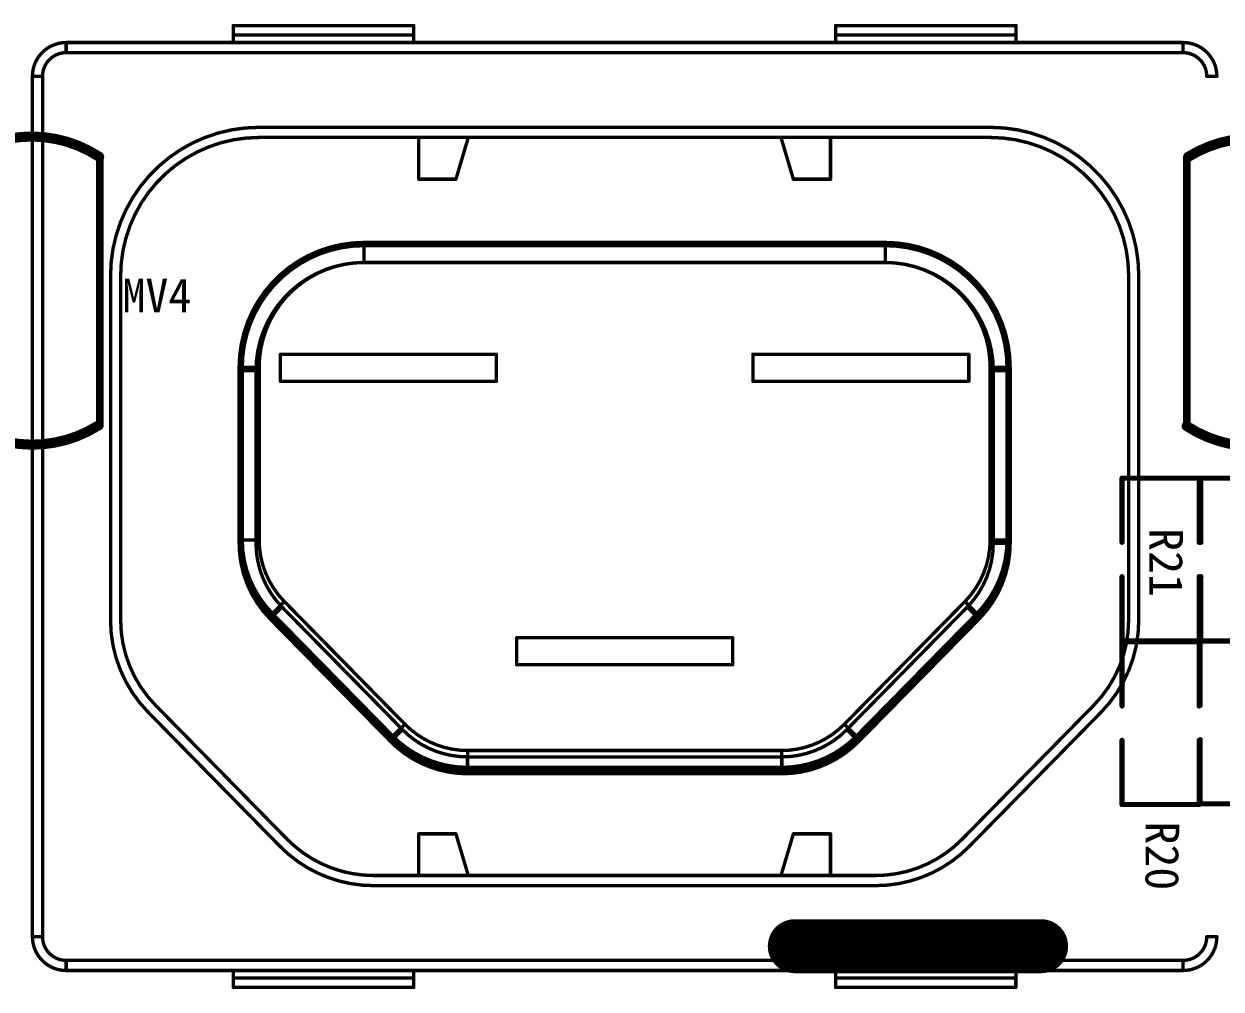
# Model space of a CAD drawing. Extents: x 761 to 1259, y 401 to 597.
# Drawn here: x 969.82 to 1005.3, y 535.77 to 564.37 of the extents above; entities that cross this region are included whole.
import ezdxf

# ---------------------------------------------------------------- set-up
doc = ezdxf.new("R2010")
doc.units = 0
doc.header["$MEASUREMENT"] = 0
doc.layers.get('0').update_dxf_attribs({"linetype": 'CONTINUOUS'})
doc.layers.add('KEEPOUTLAYER', color=6, linetype='CONTINUOUS')
doc.layers.add('TOPOVERLAY', color=7, linetype='CONTINUOUS')
doc.styles.get("Standard").update_dxf_attribs({"font": ''})
doc.styles.get('Standard').set_extended_font_data('SimSun')

# ---------------------------------------------------------------- blocks, each defined once
blk = doc.blocks.new('0805_109')
at = {"layer": 'TOPOVERLAY', "const_width": 0.15}
for points in [[(-0.508, 1.143), (-2.413, 1.143)], [(-2.413, -1.143), (-2.413, 1.143)], [(2.413, 1.143), (0.508, 1.143)], [(2.413, -1.143), (2.413, 1.143)], [(-0.508, -1.143), (-2.413, -1.143)], [(2.413, -1.143), (0.508, -1.143)]]:
    blk.add_lwpolyline(points, dxfattribs=at)
at = {"layer": 'TOPOVERLAY', "const_width": 0.075}
for points in [[(-2.451, 1.143, 1), (-2.375, 1.143, 1)], [(-2.451, 1.143, 1), (-2.375, 1.143, 1)], [(-0.546, 1.143, 1), (-0.47, 1.143, 1)], [(0.47, 1.143, 1), (0.546, 1.143, 1)], [(2.375, 1.143, 1), (2.451, 1.143, 1)], [(2.375, 1.143, 1), (2.451, 1.143, 1)], [(-2.451, -1.143, 1), (-2.375, -1.143, 1)], [(-2.451, -1.143, 1), (-2.375, -1.143, 1)], [(-0.546, -1.143, 1), (-0.47, -1.143, 1)], [(0.47, -1.143, 1), (0.546, -1.143, 1)], [(2.375, -1.143, 1), (2.451, -1.143, 1)], [(2.375, -1.143, 1), (2.451, -1.143, 1)]]:
    blk.add_lwpolyline(points, format="xyb", close=True, dxfattribs=at)
blk = doc.blocks.new('0805_110')
at = {"layer": 'TOPOVERLAY', "const_width": 0.15}
for points in [[(-2.413, 1.143), (-0.508, 1.143)], [(-2.413, 1.143), (-2.413, -1.143)], [(0.508, 1.143), (2.413, 1.143)], [(2.413, 1.143), (2.413, -1.143)], [(-2.413, -1.143), (-0.508, -1.143)], [(0.508, -1.143), (2.413, -1.143)]]:
    blk.add_lwpolyline(points, dxfattribs=at)
at = {"layer": 'TOPOVERLAY', "const_width": 0.075}
for points in [[(-2.451, 1.143, 1), (-2.375, 1.143, 1)], [(-2.451, 1.143, 1), (-2.375, 1.143, 1)], [(-0.546, 1.143, 1), (-0.47, 1.143, 1)], [(0.47, 1.143, 1), (0.546, 1.143, 1)], [(2.375, 1.143, 1), (2.451, 1.143, 1)], [(2.375, 1.143, 1), (2.451, 1.143, 1)], [(-2.451, -1.143, 1), (-2.375, -1.143, 1)], [(-2.451, -1.143, 1), (-2.375, -1.143, 1)], [(-0.546, -1.143, 1), (-0.47, -1.143, 1)], [(0.47, -1.143, 1), (0.546, -1.143, 1)], [(2.375, -1.143, 1), (2.451, -1.143, 1)], [(2.375, -1.143, 1), (2.451, -1.143, 1)]]:
    blk.add_lwpolyline(points, format="xyb", close=True, dxfattribs=at)
blk = doc.blocks.new('0805_111')
at = {"layer": 'TOPOVERLAY', "const_width": 0.15}
for points in [[(-2.413, 1.143), (-0.508, 1.143)], [(-2.413, 1.143), (-2.413, -1.143)], [(0.508, 1.143), (2.413, 1.143)], [(2.413, 1.143), (2.413, -1.143)], [(-2.413, -1.143), (-0.508, -1.143)], [(0.508, -1.143), (2.413, -1.143)]]:
    blk.add_lwpolyline(points, dxfattribs=at)
at = {"layer": 'TOPOVERLAY', "const_width": 0.075}
for points in [[(-2.451, 1.143, 1), (-2.375, 1.143, 1)], [(-2.451, 1.143, 1), (-2.375, 1.143, 1)], [(-0.546, 1.143, 1), (-0.47, 1.143, 1)], [(0.47, 1.143, 1), (0.546, 1.143, 1)], [(2.375, 1.143, 1), (2.451, 1.143, 1)], [(2.375, 1.143, 1), (2.451, 1.143, 1)], [(-2.451, -1.143, 1), (-2.375, -1.143, 1)], [(-2.451, -1.143, 1), (-2.375, -1.143, 1)], [(-0.546, -1.143, 1), (-0.47, -1.143, 1)], [(0.47, -1.143, 1), (0.546, -1.143, 1)], [(2.375, -1.143, 1), (2.451, -1.143, 1)], [(2.375, -1.143, 1), (2.451, -1.143, 1)]]:
    blk.add_lwpolyline(points, format="xyb", close=True, dxfattribs=at)
blk = doc.blocks.new('0805_112')
at = {"layer": 'TOPOVERLAY', "const_width": 0.15}
for points in [[(-0.508, 1.143), (-2.413, 1.143)], [(-2.413, -1.143), (-2.413, 1.143)], [(2.413, 1.143), (0.508, 1.143)], [(2.413, -1.143), (2.413, 1.143)], [(-0.508, -1.143), (-2.413, -1.143)], [(2.413, -1.143), (0.508, -1.143)]]:
    blk.add_lwpolyline(points, dxfattribs=at)
at = {"layer": 'TOPOVERLAY', "const_width": 0.075}
for points in [[(-2.451, 1.143, 1), (-2.375, 1.143, 1)], [(-2.451, 1.143, 1), (-2.375, 1.143, 1)], [(-0.546, 1.143, 1), (-0.47, 1.143, 1)], [(0.47, 1.143, 1), (0.546, 1.143, 1)], [(2.375, 1.143, 1), (2.451, 1.143, 1)], [(2.375, 1.143, 1), (2.451, 1.143, 1)], [(-2.451, -1.143, 1), (-2.375, -1.143, 1)], [(-2.451, -1.143, 1), (-2.375, -1.143, 1)], [(-0.546, -1.143, 1), (-0.47, -1.143, 1)], [(0.47, -1.143, 1), (0.546, -1.143, 1)], [(2.375, -1.143, 1), (2.451, -1.143, 1)], [(2.375, -1.143, 1), (2.451, -1.143, 1)]]:
    blk.add_lwpolyline(points, format="xyb", close=True, dxfattribs=at)
blk = doc.blocks.new('MV_135')
at = {"layer": 'TOPOVERLAY', "const_width": 0.3}
for points in [[(-4.009, -1.964, -0.29277), (-3.966, 1.981)], [(4.009, 1.938, -0.29277), (3.966, -2.007)]]:
    blk.add_lwpolyline(points, format="xyb", dxfattribs=at)
at = {"layer": 'TOPOVERLAY'}
for points, const_width in [([(-4.041, 1.981, 1), (-3.891, 1.981, 1)], 0.15), ([(-4.023, 2, 1), (-3.908, 2, 1)], 0.115), ([(3.934, 1.938, 1), (4.084, 1.938, 1)], 0.15), ([(3.952, 2, 1), (4.067, 2, 1)], 0.115), ([(-4.084, -1.964, 1), (-3.934, -1.964, 1)], 0.15), ([(-4.067, -2, 1), (-3.952, -2, 1)], 0.115), ([(3.891, -2.007, 1), (4.041, -2.007, 1)], 0.15), ([(3.908, -2, 1), (4.023, -2, 1)], 0.115)]:
    blk.add_lwpolyline(points, format="xyb", close=True, dxfattribs=dict(at, const_width=const_width))
at = {"layer": 'TOPOVERLAY', "const_width": 0.23}
for points in [[(4.009, 2), (-3.966, 2)], [(3.966, -2), (-4.009, -2)]]:
    blk.add_lwpolyline(points, dxfattribs=at)
blk = doc.blocks.new('MV_136')
at = {"layer": 'TOPOVERLAY', "const_width": 0.3}
for points in [[(-4.009, -1.964, -0.29277), (-3.966, 1.981)], [(4.009, 1.938, -0.29277), (3.966, -2.007)]]:
    blk.add_lwpolyline(points, format="xyb", dxfattribs=at)
at = {"layer": 'TOPOVERLAY'}
for points, const_width in [([(-4.041, 1.981, 1), (-3.891, 1.981, 1)], 0.15), ([(-4.023, 2, 1), (-3.908, 2, 1)], 0.115), ([(3.934, 1.938, 1), (4.084, 1.938, 1)], 0.15), ([(3.952, 2, 1), (4.067, 2, 1)], 0.115), ([(-4.084, -1.964, 1), (-3.934, -1.964, 1)], 0.15), ([(-4.067, -2, 1), (-3.952, -2, 1)], 0.115), ([(3.891, -2.007, 1), (4.041, -2.007, 1)], 0.15), ([(3.908, -2, 1), (4.023, -2, 1)], 0.115)]:
    blk.add_lwpolyline(points, format="xyb", close=True, dxfattribs=dict(at, const_width=const_width))
at = {"layer": 'TOPOVERLAY', "const_width": 0.23}
for points in [[(4.009, 2), (-3.966, 2)], [(3.966, -2), (-4.009, -2)]]:
    blk.add_lwpolyline(points, dxfattribs=at)

msp = doc.modelspace()

# ---------------------------------------------------------------- linework, layer by layer
at = {"layer": 'KEEPOUTLAYER', "const_width": 1.6}
msp.add_lwpolyline([(992.666, 537.043), (999.966, 537.043)], dxfattribs=at)
at = {"layer": 'KEEPOUTLAYER', "const_width": 0.8}
for points in [[(992.266, 537.043, 1), (993.066, 537.043, 1)], [(999.566, 537.043, 1), (1000.366, 537.043, 1)]]:
    msp.add_lwpolyline(points, format="xyb", close=True, dxfattribs=at)
at = {"layer": 'TOPOVERLAY', "const_width": 0.1}
for points in [[(976.024, 564.323), (981.374, 564.323)], [(976.024, 563.823), (976.024, 564.323)], [(976.024, 564.043), (981.374, 564.043)], [(981.374, 563.823), (981.374, 564.323)], [(993.874, 564.323), (999.224, 564.323)], [(993.874, 563.823), (993.874, 564.323)], [(993.874, 564.043), (999.224, 564.043)], [(999.224, 563.823), (999.224, 564.323)], [(971.074, 563.823), (1004.174, 563.823)], [(971.074, 563.523), (971.074, 563.823)], [(1004.174, 563.523), (1004.174, 563.823)], [(971.074, 563.523), (1004.174, 563.523)], [(970.074, 562.823), (970.374, 562.823)], [(970.074, 537.323), (970.074, 562.823)], [(970.374, 537.323), (970.374, 562.823)], [(1004.874, 562.823), (1005.174, 562.823)], [(976.784, 561.309), (998.464, 561.309)], [(976.784, 561.009), (998.464, 561.009)], [(981.524, 559.773), (981.524, 560.994)], [(982.624, 559.773), (982.986, 560.994)], [(992.262, 560.994), (992.624, 559.773)], [(993.724, 559.773), (993.724, 560.994)], [(981.524, 559.773), (982.624, 559.773)], [(992.624, 559.773), (993.724, 559.773)], [(979.899, 557.898), (995.349, 557.898)], [(979.899, 557.304), (979.899, 557.898)], [(979.899, 557.804), (995.349, 557.804)], [(979.899, 557.304), (979.899, 557.804)], [(979.899, 557.804), (995.349, 557.804)], [(995.349, 557.304), (995.349, 557.898)], [(995.349, 557.304), (995.349, 557.804)], [(979.899, 557.304), (995.349, 557.304)], [(979.899, 557.304), (995.349, 557.304)], [(972.389, 546.705), (972.389, 556.913)], [(972.689, 546.705), (972.689, 556.913)], [(1002.559, 546.705), (1002.559, 556.913)], [(1002.859, 546.705), (1002.859, 556.913)], [(977.424, 554.584), (983.824, 554.584)], [(977.424, 553.784), (977.424, 554.584)], [(983.824, 553.784), (983.824, 554.584)], [(991.424, 554.584), (997.824, 554.584)], [(991.424, 553.784), (991.424, 554.584)], [(997.824, 553.784), (997.824, 554.584)], [(976.199, 554.198), (976.793, 554.198)], [(976.199, 549.082), (976.199, 554.198)], [(976.199, 554.104), (976.699, 554.104)], [(976.199, 548.984), (976.199, 554.104)], [(976.293, 549.082), (976.293, 554.198)], [(976.699, 548.984), (976.699, 554.104)], [(976.793, 549.082), (976.793, 554.198)], [(998.455, 554.198), (999.049, 554.198)], [(998.455, 549.082), (998.455, 554.198)], [(998.549, 554.104), (999.049, 554.104)], [(998.549, 548.984), (998.549, 554.104)], [(998.955, 549.082), (998.955, 554.198)], [(999.049, 549.082), (999.049, 554.198)], [(999.049, 548.984), (999.049, 554.104)], [(977.424, 553.784), (983.824, 553.784)], [(991.424, 553.784), (997.824, 553.784)], [(976.199, 549.082), (976.793, 549.082)], [(998.455, 549.082), (999.049, 549.082)], [(998.549, 548.984), (999.049, 548.984)], [(977.117, 546.839), (977.54, 547.256)], [(977.117, 546.741), (977.473, 547.091)], [(977.473, 547.091), (981.04, 543.461)], [(977.54, 547.256), (981.112, 543.622)], [(994.136, 543.622), (997.708, 547.256)], [(994.208, 543.461), (997.775, 547.091)], [(997.708, 547.256), (998.131, 546.839)], [(997.775, 547.091), (998.131, 546.741)], [(977.117, 546.839), (980.688, 543.205)], [(977.117, 546.741), (980.684, 543.111)], [(977.184, 546.906), (980.755, 543.271)], [(994.493, 543.271), (998.064, 546.906)], [(994.56, 543.205), (998.131, 546.839)], [(994.564, 543.111), (998.131, 546.741)], [(984.424, 546.184), (990.824, 546.184)], [(984.424, 545.384), (984.424, 546.184)], [(990.824, 545.384), (990.824, 546.184)], [(984.424, 545.384), (990.824, 545.384)], [(973.72, 544.185), (977.623, 540.213)], [(997.625, 540.213), (1001.528, 544.185)], [(973.506, 543.975), (977.409, 540.003)], [(997.839, 540.003), (1001.742, 543.975)], [(980.684, 543.111), (981.04, 543.461)], [(980.688, 543.205), (981.112, 543.622)], [(994.136, 543.622), (994.56, 543.205)], [(994.208, 543.461), (994.564, 543.111)], [(982.97, 542.842), (992.278, 542.842)], [(982.97, 542.248), (982.97, 542.842)], [(992.278, 542.248), (992.278, 542.842)], [(982.966, 542.654), (992.282, 542.654)], [(982.966, 542.154), (982.966, 542.654)], [(992.282, 542.154), (992.282, 542.654)], [(982.966, 542.154), (992.282, 542.154)], [(982.97, 542.342), (992.278, 542.342)], [(982.97, 542.248), (992.278, 542.248)], [(981.524, 540.373), (982.624, 540.373)], [(981.524, 539.152), (981.524, 540.373)], [(982.624, 540.373), (982.986, 539.152)], [(992.262, 539.152), (992.624, 540.373)], [(992.624, 540.373), (993.724, 540.373)], [(993.724, 539.152), (993.724, 540.373)], [(980.187, 539.138), (995.061, 539.138)], [(980.187, 538.838), (995.061, 538.838)], [(970.074, 537.323), (970.374, 537.323)], [(1004.874, 537.323), (1005.174, 537.323)], [(971.074, 536.323), (971.074, 536.623)], [(971.074, 536.623), (1004.174, 536.623)], [(1004.174, 536.323), (1004.174, 536.623)], [(971.074, 536.323), (1004.174, 536.323)], [(976.03, 536.103), (976.03, 536.323)], [(976.03, 536.103), (981.374, 536.103)], [(976.031, 535.823), (976.031, 536.103)], [(981.374, 535.823), (981.374, 536.323)], [(993.874, 535.823), (993.874, 536.323)], [(993.874, 536.103), (999.218, 536.103)], [(999.217, 535.823), (999.217, 536.103)], [(999.218, 536.103), (999.218, 536.323)], [(976.031, 535.823), (981.374, 535.823)], [(993.874, 535.823), (999.217, 535.823)]]:
    msp.add_lwpolyline(points, dxfattribs=at)
at = {"layer": 'TOPOVERLAY', "const_width": 0.05}
for points in [[(975.999, 564.323, 1), (976.049, 564.323, 1)], [(975.999, 564.323, 1), (976.049, 564.323, 1)], [(975.999, 564.043, 1), (976.049, 564.043, 1)], [(981.349, 564.323, 1), (981.399, 564.323, 1)], [(981.349, 564.323, 1), (981.399, 564.323, 1)], [(981.349, 564.043, 1), (981.399, 564.043, 1)], [(993.849, 564.323, 1), (993.899, 564.323, 1)], [(993.849, 564.323, 1), (993.899, 564.323, 1)], [(993.849, 564.043, 1), (993.899, 564.043, 1)], [(999.199, 564.323, 1), (999.249, 564.323, 1)], [(999.199, 564.323, 1), (999.249, 564.323, 1)], [(999.199, 564.043, 1), (999.249, 564.043, 1)], [(971.049, 563.823, 1), (971.099, 563.823, 1)], [(971.049, 563.823, 1), (971.099, 563.823, 1)], [(971.049, 563.823, 1), (971.099, 563.823, 1)], [(975.999, 563.823, 1), (976.049, 563.823, 1)], [(981.349, 563.823, 1), (981.399, 563.823, 1)], [(993.849, 563.823, 1), (993.899, 563.823, 1)], [(999.199, 563.823, 1), (999.249, 563.823, 1)], [(1004.149, 563.823, 1), (1004.199, 563.823, 1)], [(1004.149, 563.823, 1), (1004.199, 563.823, 1)], [(1004.149, 563.823, 1), (1004.199, 563.823, 1)], [(971.049, 563.523, 1), (971.099, 563.523, 1)], [(971.049, 563.523, 1), (971.099, 563.523, 1)], [(971.049, 563.523, 1), (971.099, 563.523, 1)], [(1004.149, 563.523, 1), (1004.199, 563.523, 1)], [(1004.149, 563.523, 1), (1004.199, 563.523, 1)], [(1004.149, 563.523, 1), (1004.199, 563.523, 1)], [(970.049, 562.823, 1), (970.099, 562.823, 1)], [(970.049, 562.823, 1), (970.099, 562.823, 1)], [(970.049, 562.823, 1), (970.099, 562.823, 1)], [(970.349, 562.823, 1), (970.399, 562.823, 1)], [(970.349, 562.823, 1), (970.399, 562.823, 1)], [(970.349, 562.823, 1), (970.399, 562.823, 1)], [(1004.849, 562.823, 1), (1004.899, 562.823, 1)], [(1004.849, 562.823, 1), (1004.899, 562.823, 1)], [(1004.849, 562.823, 1), (1004.899, 562.823, 1)], [(1005.149, 562.823, 1), (1005.199, 562.823, 1)], [(1005.149, 562.823, 1), (1005.199, 562.823, 1)], [(1005.149, 562.823, 1), (1005.199, 562.823, 1)], [(976.759, 561.309, 1), (976.809, 561.309, 1)], [(976.759, 561.309, 1), (976.809, 561.309, 1)], [(998.439, 561.309, 1), (998.489, 561.309, 1)], [(998.439, 561.309, 1), (998.489, 561.309, 1)], [(976.759, 561.009, 1), (976.809, 561.009, 1)], [(976.759, 561.009, 1), (976.809, 561.009, 1)], [(981.499, 560.994, 1), (981.549, 560.994, 1)], [(982.961, 560.994, 1), (983.011, 560.994, 1)], [(992.237, 560.994, 1), (992.287, 560.994, 1)], [(993.699, 560.994, 1), (993.749, 560.994, 1)], [(998.439, 561.009, 1), (998.489, 561.009, 1)], [(998.439, 561.009, 1), (998.489, 561.009, 1)], [(981.499, 559.773, 1), (981.549, 559.773, 1)], [(981.499, 559.773, 1), (981.549, 559.773, 1)], [(982.599, 559.773, 1), (982.649, 559.773, 1)], [(982.599, 559.773, 1), (982.649, 559.773, 1)], [(992.599, 559.773, 1), (992.649, 559.773, 1)], [(992.599, 559.773, 1), (992.649, 559.773, 1)], [(993.699, 559.773, 1), (993.749, 559.773, 1)], [(993.699, 559.773, 1), (993.749, 559.773, 1)], [(979.874, 557.898, 1), (979.924, 557.898, 1)], [(979.874, 557.898, 1), (979.924, 557.898, 1)], [(979.874, 557.898, 1), (979.924, 557.898, 1)], [(979.874, 557.804, 1), (979.924, 557.804, 1)], [(979.874, 557.804, 1), (979.924, 557.804, 1)], [(979.874, 557.804, 1), (979.924, 557.804, 1)], [(979.874, 557.804, 1), (979.924, 557.804, 1)], [(979.874, 557.804, 1), (979.924, 557.804, 1)], [(995.324, 557.898, 1), (995.374, 557.898, 1)], [(995.324, 557.898, 1), (995.374, 557.898, 1)], [(995.324, 557.898, 1), (995.374, 557.898, 1)], [(995.324, 557.804, 1), (995.374, 557.804, 1)], [(995.324, 557.804, 1), (995.374, 557.804, 1)], [(995.324, 557.804, 1), (995.374, 557.804, 1)], [(995.324, 557.804, 1), (995.374, 557.804, 1)], [(995.324, 557.804, 1), (995.374, 557.804, 1)], [(979.874, 557.304, 1), (979.924, 557.304, 1)], [(979.874, 557.304, 1), (979.924, 557.304, 1)], [(979.874, 557.304, 1), (979.924, 557.304, 1)], [(979.874, 557.304, 1), (979.924, 557.304, 1)], [(979.874, 557.304, 1), (979.924, 557.304, 1)], [(979.874, 557.304, 1), (979.924, 557.304, 1)], [(995.324, 557.304, 1), (995.374, 557.304, 1)], [(995.324, 557.304, 1), (995.374, 557.304, 1)], [(995.324, 557.304, 1), (995.374, 557.304, 1)], [(995.324, 557.304, 1), (995.374, 557.304, 1)], [(995.324, 557.304, 1), (995.374, 557.304, 1)], [(995.324, 557.304, 1), (995.374, 557.304, 1)], [(972.364, 556.913, 1), (972.414, 556.913, 1)], [(972.364, 556.913, 1), (972.414, 556.913, 1)], [(972.664, 556.913, 1), (972.714, 556.913, 1)], [(972.664, 556.913, 1), (972.714, 556.913, 1)], [(1002.534, 556.913, 1), (1002.584, 556.913, 1)], [(1002.534, 556.913, 1), (1002.584, 556.913, 1)], [(1002.834, 556.913, 1), (1002.884, 556.913, 1)], [(1002.834, 556.913, 1), (1002.884, 556.913, 1)], [(977.399, 554.584, 1), (977.449, 554.584, 1)], [(977.399, 554.584, 1), (977.449, 554.584, 1)], [(983.799, 554.584, 1), (983.849, 554.584, 1)], [(983.799, 554.584, 1), (983.849, 554.584, 1)], [(991.399, 554.584, 1), (991.449, 554.584, 1)], [(991.399, 554.584, 1), (991.449, 554.584, 1)], [(997.799, 554.584, 1), (997.849, 554.584, 1)], [(997.799, 554.584, 1), (997.849, 554.584, 1)], [(976.174, 554.198, 1), (976.224, 554.198, 1)], [(976.174, 554.198, 1), (976.224, 554.198, 1)], [(976.174, 554.198, 1), (976.224, 554.198, 1)], [(976.174, 554.104, 1), (976.224, 554.104, 1)], [(976.174, 554.104, 1), (976.224, 554.104, 1)], [(976.174, 554.104, 1), (976.224, 554.104, 1)], [(976.268, 554.198, 1), (976.318, 554.198, 1)], [(976.268, 554.198, 1), (976.318, 554.198, 1)], [(976.674, 554.104, 1), (976.724, 554.104, 1)], [(976.674, 554.104, 1), (976.724, 554.104, 1)], [(976.674, 554.104, 1), (976.724, 554.104, 1)], [(976.768, 554.198, 1), (976.818, 554.198, 1)], [(976.768, 554.198, 1), (976.818, 554.198, 1)], [(976.768, 554.198, 1), (976.818, 554.198, 1)], [(998.43, 554.198, 1), (998.48, 554.198, 1)], [(998.43, 554.198, 1), (998.48, 554.198, 1)], [(998.43, 554.198, 1), (998.48, 554.198, 1)], [(998.524, 554.104, 1), (998.574, 554.104, 1)], [(998.524, 554.104, 1), (998.574, 554.104, 1)], [(998.524, 554.104, 1), (998.574, 554.104, 1)], [(998.93, 554.198, 1), (998.98, 554.198, 1)], [(998.93, 554.198, 1), (998.98, 554.198, 1)], [(999.024, 554.198, 1), (999.074, 554.198, 1)], [(999.024, 554.198, 1), (999.074, 554.198, 1)], [(999.024, 554.198, 1), (999.074, 554.198, 1)], [(999.024, 554.104, 1), (999.074, 554.104, 1)], [(999.024, 554.104, 1), (999.074, 554.104, 1)], [(999.024, 554.104, 1), (999.074, 554.104, 1)], [(977.399, 553.784, 1), (977.449, 553.784, 1)], [(977.399, 553.784, 1), (977.449, 553.784, 1)], [(983.799, 553.784, 1), (983.849, 553.784, 1)], [(983.799, 553.784, 1), (983.849, 553.784, 1)], [(991.399, 553.784, 1), (991.449, 553.784, 1)], [(991.399, 553.784, 1), (991.449, 553.784, 1)], [(997.799, 553.784, 1), (997.849, 553.784, 1)], [(997.799, 553.784, 1), (997.849, 553.784, 1)], [(976.174, 549.082, 1), (976.224, 549.082, 1)], [(976.174, 549.082, 1), (976.224, 549.082, 1)], [(976.174, 549.082, 1), (976.224, 549.082, 1)], [(976.174, 548.984, 1), (976.224, 548.984, 1)], [(976.174, 548.984, 1), (976.224, 548.984, 1)], [(976.268, 549.082, 1), (976.318, 549.082, 1)], [(976.268, 549.082, 1), (976.318, 549.082, 1)], [(976.674, 548.984, 1), (976.724, 548.984, 1)], [(976.674, 548.984, 1), (976.724, 548.984, 1)], [(976.768, 549.082, 1), (976.818, 549.082, 1)], [(976.768, 549.082, 1), (976.818, 549.082, 1)], [(976.768, 549.082, 1), (976.818, 549.082, 1)], [(998.43, 549.082, 1), (998.48, 549.082, 1)], [(998.43, 549.082, 1), (998.48, 549.082, 1)], [(998.43, 549.082, 1), (998.48, 549.082, 1)], [(998.524, 548.984, 1), (998.574, 548.984, 1)], [(998.524, 548.984, 1), (998.574, 548.984, 1)], [(998.524, 548.984, 1), (998.574, 548.984, 1)], [(998.93, 549.082, 1), (998.98, 549.082, 1)], [(998.93, 549.082, 1), (998.98, 549.082, 1)], [(999.024, 549.082, 1), (999.074, 549.082, 1)], [(999.024, 549.082, 1), (999.074, 549.082, 1)], [(999.024, 549.082, 1), (999.074, 549.082, 1)], [(999.024, 548.984, 1), (999.074, 548.984, 1)], [(999.024, 548.984, 1), (999.074, 548.984, 1)], [(999.024, 548.984, 1), (999.074, 548.984, 1)], [(977.448, 547.091, 1), (977.498, 547.091, 1)], [(977.448, 547.091, 1), (977.498, 547.091, 1)], [(977.448, 547.091, 1), (977.498, 547.091, 1)], [(977.515, 547.256, 1), (977.565, 547.256, 1)], [(977.515, 547.256, 1), (977.565, 547.256, 1)], [(977.515, 547.256, 1), (977.565, 547.256, 1)], [(997.683, 547.256, 1), (997.733, 547.256, 1)], [(997.683, 547.256, 1), (997.733, 547.256, 1)], [(997.683, 547.256, 1), (997.733, 547.256, 1)], [(997.75, 547.091, 1), (997.8, 547.091, 1)], [(997.75, 547.091, 1), (997.8, 547.091, 1)], [(997.75, 547.091, 1), (997.8, 547.091, 1)], [(972.364, 546.705, 1), (972.414, 546.705, 1)], [(972.364, 546.705, 1), (972.414, 546.705, 1)], [(972.664, 546.705, 1), (972.714, 546.705, 1)], [(972.664, 546.705, 1), (972.714, 546.705, 1)], [(977.092, 546.839, 1), (977.142, 546.839, 1)], [(977.092, 546.839, 1), (977.142, 546.839, 1)], [(977.092, 546.839, 1), (977.142, 546.839, 1)], [(977.092, 546.741, 1), (977.142, 546.741, 1)], [(977.092, 546.741, 1), (977.142, 546.741, 1)], [(977.092, 546.741, 1), (977.142, 546.741, 1)], [(977.159, 546.906, 1), (977.209, 546.906, 1)], [(977.159, 546.906, 1), (977.209, 546.906, 1)], [(998.039, 546.906, 1), (998.089, 546.906, 1)], [(998.039, 546.906, 1), (998.089, 546.906, 1)], [(998.106, 546.839, 1), (998.156, 546.839, 1)], [(998.106, 546.839, 1), (998.156, 546.839, 1)], [(998.106, 546.839, 1), (998.156, 546.839, 1)], [(998.106, 546.741, 1), (998.156, 546.741, 1)], [(998.106, 546.741, 1), (998.156, 546.741, 1)], [(998.106, 546.741, 1), (998.156, 546.741, 1)], [(1002.534, 546.705, 1), (1002.584, 546.705, 1)], [(1002.534, 546.705, 1), (1002.584, 546.705, 1)], [(1002.834, 546.705, 1), (1002.884, 546.705, 1)], [(1002.834, 546.705, 1), (1002.884, 546.705, 1)], [(984.399, 546.184, 1), (984.449, 546.184, 1)], [(984.399, 546.184, 1), (984.449, 546.184, 1)], [(990.799, 546.184, 1), (990.849, 546.184, 1)], [(990.799, 546.184, 1), (990.849, 546.184, 1)], [(984.399, 545.384, 1), (984.449, 545.384, 1)], [(984.399, 545.384, 1), (984.449, 545.384, 1)], [(990.799, 545.384, 1), (990.849, 545.384, 1)], [(990.799, 545.384, 1), (990.849, 545.384, 1)], [(973.695, 544.185, 1), (973.745, 544.185, 1)], [(973.695, 544.185, 1), (973.745, 544.185, 1)], [(1001.503, 544.185, 1), (1001.553, 544.185, 1)], [(1001.503, 544.185, 1), (1001.553, 544.185, 1)], [(973.481, 543.975, 1), (973.531, 543.975, 1)], [(973.481, 543.975, 1), (973.531, 543.975, 1)], [(1001.717, 543.975, 1), (1001.767, 543.975, 1)], [(1001.717, 543.975, 1), (1001.767, 543.975, 1)], [(981.015, 543.461, 1), (981.065, 543.461, 1)], [(981.015, 543.461, 1), (981.065, 543.461, 1)], [(981.015, 543.461, 1), (981.065, 543.461, 1)], [(981.087, 543.622, 1), (981.137, 543.622, 1)], [(981.087, 543.622, 1), (981.137, 543.622, 1)], [(981.087, 543.622, 1), (981.137, 543.622, 1)], [(994.111, 543.622, 1), (994.161, 543.622, 1)], [(994.111, 543.622, 1), (994.161, 543.622, 1)], [(994.111, 543.622, 1), (994.161, 543.622, 1)], [(994.183, 543.461, 1), (994.233, 543.461, 1)], [(994.183, 543.461, 1), (994.233, 543.461, 1)], [(994.183, 543.461, 1), (994.233, 543.461, 1)], [(980.659, 543.111, 1), (980.709, 543.111, 1)], [(980.659, 543.111, 1), (980.709, 543.111, 1)], [(980.659, 543.111, 1), (980.709, 543.111, 1)], [(980.663, 543.205, 1), (980.713, 543.205, 1)], [(980.663, 543.205, 1), (980.713, 543.205, 1)], [(980.663, 543.205, 1), (980.713, 543.205, 1)], [(980.73, 543.271, 1), (980.78, 543.271, 1)], [(980.73, 543.271, 1), (980.78, 543.271, 1)], [(994.468, 543.271, 1), (994.518, 543.271, 1)], [(994.468, 543.271, 1), (994.518, 543.271, 1)], [(994.535, 543.205, 1), (994.585, 543.205, 1)], [(994.535, 543.205, 1), (994.585, 543.205, 1)], [(994.535, 543.205, 1), (994.585, 543.205, 1)], [(994.539, 543.111, 1), (994.589, 543.111, 1)], [(994.539, 543.111, 1), (994.589, 543.111, 1)], [(994.539, 543.111, 1), (994.589, 543.111, 1)], [(982.945, 542.842, 1), (982.995, 542.842, 1)], [(982.945, 542.842, 1), (982.995, 542.842, 1)], [(982.945, 542.842, 1), (982.995, 542.842, 1)], [(992.253, 542.842, 1), (992.303, 542.842, 1)], [(992.253, 542.842, 1), (992.303, 542.842, 1)], [(992.253, 542.842, 1), (992.303, 542.842, 1)], [(982.941, 542.654, 1), (982.991, 542.654, 1)], [(982.941, 542.654, 1), (982.991, 542.654, 1)], [(982.941, 542.654, 1), (982.991, 542.654, 1)], [(992.257, 542.654, 1), (992.307, 542.654, 1)], [(992.257, 542.654, 1), (992.307, 542.654, 1)], [(992.257, 542.654, 1), (992.307, 542.654, 1)], [(982.941, 542.154, 1), (982.991, 542.154, 1)], [(982.941, 542.154, 1), (982.991, 542.154, 1)], [(982.941, 542.154, 1), (982.991, 542.154, 1)], [(982.945, 542.342, 1), (982.995, 542.342, 1)], [(982.945, 542.342, 1), (982.995, 542.342, 1)], [(982.945, 542.248, 1), (982.995, 542.248, 1)], [(982.945, 542.248, 1), (982.995, 542.248, 1)], [(982.945, 542.248, 1), (982.995, 542.248, 1)], [(992.253, 542.342, 1), (992.303, 542.342, 1)], [(992.253, 542.342, 1), (992.303, 542.342, 1)], [(992.253, 542.248, 1), (992.303, 542.248, 1)], [(992.253, 542.248, 1), (992.303, 542.248, 1)], [(992.253, 542.248, 1), (992.303, 542.248, 1)], [(992.257, 542.154, 1), (992.307, 542.154, 1)], [(992.257, 542.154, 1), (992.307, 542.154, 1)], [(992.257, 542.154, 1), (992.307, 542.154, 1)], [(981.499, 540.373, 1), (981.549, 540.373, 1)], [(981.499, 540.373, 1), (981.549, 540.373, 1)], [(982.599, 540.373, 1), (982.649, 540.373, 1)], [(982.599, 540.373, 1), (982.649, 540.373, 1)], [(992.599, 540.373, 1), (992.649, 540.373, 1)], [(992.599, 540.373, 1), (992.649, 540.373, 1)], [(993.699, 540.373, 1), (993.749, 540.373, 1)], [(993.699, 540.373, 1), (993.749, 540.373, 1)], [(977.384, 540.003, 1), (977.434, 540.003, 1)], [(977.384, 540.003, 1), (977.434, 540.003, 1)], [(977.598, 540.213, 1), (977.648, 540.213, 1)], [(977.598, 540.213, 1), (977.648, 540.213, 1)], [(997.6, 540.213, 1), (997.65, 540.213, 1)], [(997.6, 540.213, 1), (997.65, 540.213, 1)], [(997.814, 540.003, 1), (997.864, 540.003, 1)], [(997.814, 540.003, 1), (997.864, 540.003, 1)], [(980.162, 539.138, 1), (980.212, 539.138, 1)], [(980.162, 539.138, 1), (980.212, 539.138, 1)], [(980.162, 538.838, 1), (980.212, 538.838, 1)], [(980.162, 538.838, 1), (980.212, 538.838, 1)], [(981.499, 539.152, 1), (981.549, 539.152, 1)], [(982.961, 539.152, 1), (983.011, 539.152, 1)], [(992.237, 539.152, 1), (992.287, 539.152, 1)], [(993.699, 539.152, 1), (993.749, 539.152, 1)], [(995.036, 539.138, 1), (995.086, 539.138, 1)], [(995.036, 539.138, 1), (995.086, 539.138, 1)], [(995.036, 538.838, 1), (995.086, 538.838, 1)], [(995.036, 538.838, 1), (995.086, 538.838, 1)], [(970.049, 537.323, 1), (970.099, 537.323, 1)], [(970.049, 537.323, 1), (970.099, 537.323, 1)], [(970.049, 537.323, 1), (970.099, 537.323, 1)], [(970.349, 537.323, 1), (970.399, 537.323, 1)], [(970.349, 537.323, 1), (970.399, 537.323, 1)], [(970.349, 537.323, 1), (970.399, 537.323, 1)], [(1004.849, 537.323, 1), (1004.899, 537.323, 1)], [(1004.849, 537.323, 1), (1004.899, 537.323, 1)], [(1004.849, 537.323, 1), (1004.899, 537.323, 1)], [(1005.149, 537.323, 1), (1005.199, 537.323, 1)], [(1005.149, 537.323, 1), (1005.199, 537.323, 1)], [(1005.149, 537.323, 1), (1005.199, 537.323, 1)], [(971.049, 536.623, 1), (971.099, 536.623, 1)], [(971.049, 536.623, 1), (971.099, 536.623, 1)], [(971.049, 536.623, 1), (971.099, 536.623, 1)], [(1004.149, 536.623, 1), (1004.199, 536.623, 1)], [(1004.149, 536.623, 1), (1004.199, 536.623, 1)], [(1004.149, 536.623, 1), (1004.199, 536.623, 1)], [(971.049, 536.323, 1), (971.099, 536.323, 1)], [(971.049, 536.323, 1), (971.099, 536.323, 1)], [(971.049, 536.323, 1), (971.099, 536.323, 1)], [(976.005, 536.323, 1), (976.055, 536.323, 1)], [(976.005, 536.103, 1), (976.055, 536.103, 1)], [(976.005, 536.103, 1), (976.055, 536.103, 1)], [(976.006, 536.103, 1), (976.056, 536.103, 1)], [(981.349, 536.323, 1), (981.399, 536.323, 1)], [(981.349, 536.103, 1), (981.399, 536.103, 1)], [(993.849, 536.323, 1), (993.899, 536.323, 1)], [(993.849, 536.103, 1), (993.899, 536.103, 1)], [(999.192, 536.103, 1), (999.242, 536.103, 1)], [(999.193, 536.323, 1), (999.243, 536.323, 1)], [(999.193, 536.103, 1), (999.243, 536.103, 1)], [(999.193, 536.103, 1), (999.243, 536.103, 1)], [(1004.149, 536.323, 1), (1004.199, 536.323, 1)], [(1004.149, 536.323, 1), (1004.199, 536.323, 1)], [(1004.149, 536.323, 1), (1004.199, 536.323, 1)], [(976.006, 535.823, 1), (976.056, 535.823, 1)], [(976.006, 535.823, 1), (976.056, 535.823, 1)], [(981.349, 535.823, 1), (981.399, 535.823, 1)], [(981.349, 535.823, 1), (981.399, 535.823, 1)], [(993.849, 535.823, 1), (993.899, 535.823, 1)], [(993.849, 535.823, 1), (993.899, 535.823, 1)], [(999.192, 535.823, 1), (999.242, 535.823, 1)], [(999.192, 535.823, 1), (999.242, 535.823, 1)]]:
    msp.add_lwpolyline(points, format="xyb", close=True, dxfattribs=at)
at = {"layer": 'TOPOVERLAY', "const_width": 0.1}
for points in [[(970.074, 562.823, -0.414214), (971.074, 563.823)], [(1004.174, 563.823, -0.414214), (1005.174, 562.823)], [(970.374, 562.823, -0.414214), (971.074, 563.523)], [(1004.174, 563.523, -0.414214), (1004.874, 562.823)], [(972.389, 556.913, -0.414214), (976.784, 561.309)], [(998.464, 561.309, -0.414214), (1002.859, 556.913)], [(972.689, 556.913, -0.414214), (976.784, 561.009)], [(998.464, 561.009, -0.414214), (1002.559, 556.913)], [(976.199, 554.198, -0.414214), (979.899, 557.898)], [(976.199, 554.104, -0.414214), (979.899, 557.804)], [(976.293, 554.198, -0.414214), (979.899, 557.804)], [(995.349, 557.898, -0.414214), (999.049, 554.198)], [(995.349, 557.804, -0.414214), (999.049, 554.104)], [(995.349, 557.804, -0.414214), (998.955, 554.198)], [(976.699, 554.104, -0.414214), (979.899, 557.304)], [(976.793, 554.198, -0.414214), (979.899, 557.304)], [(995.349, 557.304, -0.414214), (998.549, 554.104)], [(995.349, 557.304, -0.414214), (998.455, 554.198)], [(977.117, 546.839, -0.196645), (976.199, 549.082)], [(977.117, 546.741, -0.196645), (976.199, 548.984)], [(977.184, 546.906, -0.196645), (976.293, 549.082)], [(977.473, 547.091, -0.196645), (976.699, 548.984)], [(977.54, 547.256, -0.196645), (976.793, 549.082)], [(998.455, 549.082, -0.196645), (997.708, 547.256)], [(998.549, 548.984, -0.196645), (997.775, 547.091)], [(998.955, 549.082, -0.196645), (998.064, 546.906)], [(999.049, 549.082, -0.196645), (998.131, 546.839)], [(999.049, 548.984, -0.196645), (998.131, 546.741)], [(973.506, 543.975, -0.196645), (972.389, 546.705)], [(973.72, 544.185, -0.196645), (972.689, 546.705)], [(1002.559, 546.705, -0.196645), (1001.528, 544.185)], [(1002.859, 546.705, -0.196645), (1001.742, 543.975)], [(982.966, 542.654, -0.201181), (981.04, 543.461)], [(982.97, 542.842, -0.201181), (981.112, 543.622)], [(994.136, 543.622, -0.201181), (992.278, 542.842)], [(994.208, 543.461, -0.201181), (992.282, 542.654)], [(982.966, 542.154, -0.201181), (980.684, 543.111)], [(982.97, 542.248, -0.201181), (980.688, 543.205)], [(982.97, 542.342, -0.201181), (980.755, 543.271)], [(994.493, 543.271, -0.201181), (992.278, 542.342)], [(994.56, 543.205, -0.201181), (992.278, 542.248)], [(994.564, 543.111, -0.201181), (992.282, 542.154)], [(980.187, 538.838, -0.201181), (977.409, 540.003)], [(980.187, 539.138, -0.201181), (977.623, 540.213)], [(997.625, 540.213, -0.201181), (995.061, 539.138)], [(997.839, 540.003, -0.201181), (995.061, 538.838)], [(971.074, 536.323, -0.414214), (970.074, 537.323)], [(971.074, 536.623, -0.414214), (970.374, 537.323)], [(1005.174, 537.323, -0.414214), (1004.174, 536.323)], [(1004.874, 537.323, -0.414214), (1004.174, 536.623)]]:
    msp.add_lwpolyline(points, format="xyb", dxfattribs=at)

# ---------------------------------------------------------------- block references
for name, p, rotation in [('MV_136', (970.07, 556.471), 270), ('MV_135', (1006.286, 556.423), 270), ('0805_110', (1003.506, 548.503), 270), ('0805_109', (1005.846, 548.503), 270), ('0805_111', (1003.506, 543.653), 90), ('0805_112', (1005.826, 543.673), 90)]:
    msp.add_blockref(name, p, dxfattribs=dict(rotation=rotation))

# ---------------------------------------------------------------- texts
at = {"layer": 'TOPOVERLAY'}
for s, rotation, p in [('MV4', 360, (972.742, 555.829)), ('R21', 270, (1003.174, 549.433)), ('R20', 270, (1003.06, 540.741))]:
    msp.add_text(s, height=1, rotation=rotation, dxfattribs=at).set_placement(p)

doc.saveas('drawing.dxf')
